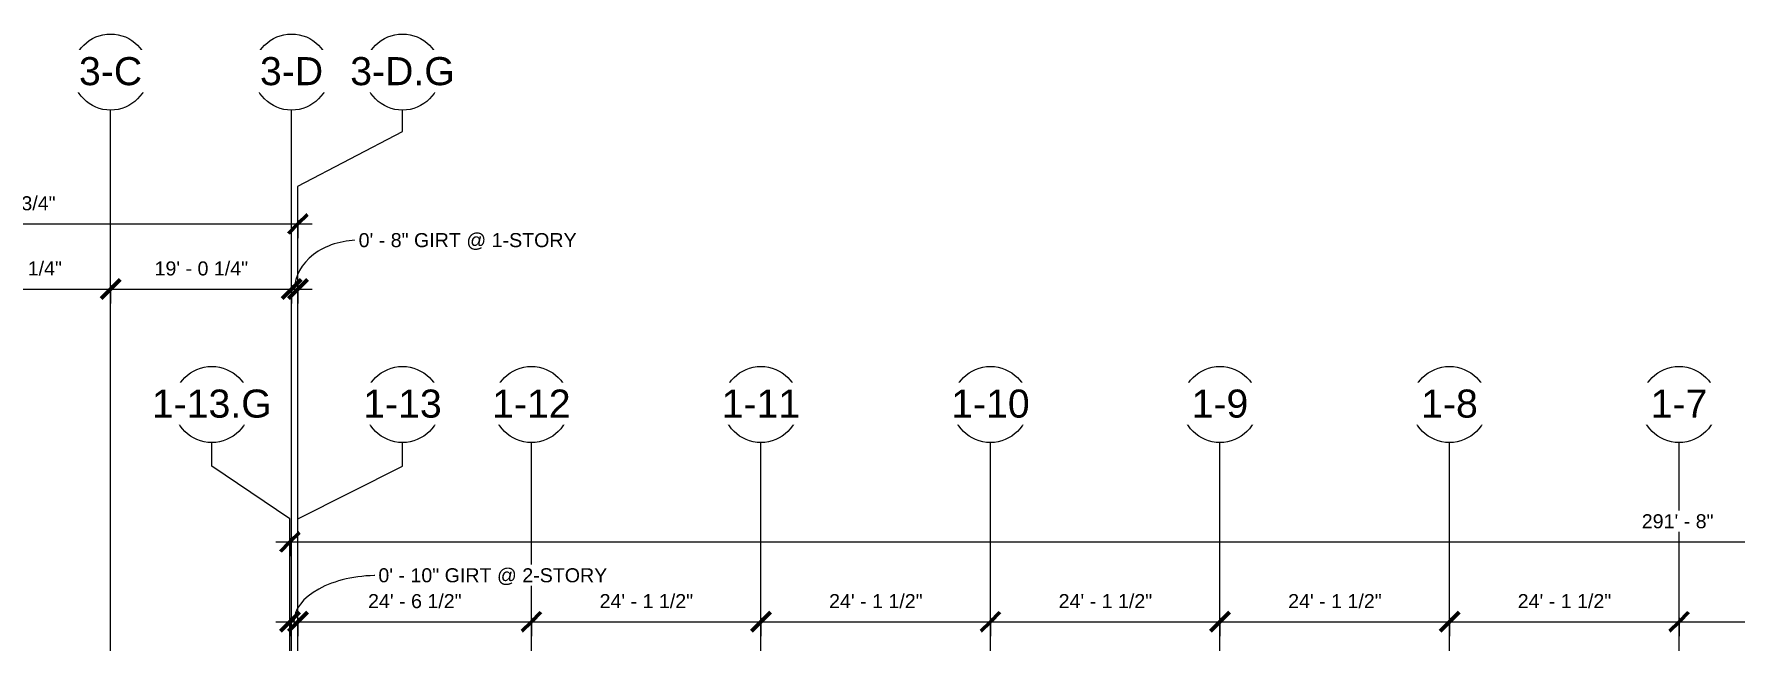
# Model space of a CAD drawing. Header units: inches. Extents: x 21341 to 27231, y -23509 to -20035.
# Drawn here: x 22459 to 24603, y -20800 to -20035 of the extents above; entities that cross this region are included whole.
import ezdxf

# ---------------------------------------------------------------- set-up
doc = ezdxf.new("R2010")
doc.units = ezdxf.units.IN
doc.header["$MEASUREMENT"] = 0
doc.linetypes.add('Grid Line 1_2_', pattern=[0.875, 0.5, -0.125, 0.125, -0.125])
for name, color, linetype, lineweight in [('A-ANNO-DIMS', 211, 'Continuous', 9), ('A-ANNO-DIMS-192', 211, 'Continuous', 9), ('S-GRID', 1, 'Continuous', 9), ('S-GRID-IDEN', 1, 'Continuous', 9)]:
    doc.layers.add(name, color=color, linetype=linetype, lineweight=lineweight)
doc.styles.add('Arial', font='arial.ttf', dxfattribs={"height": 35.407186})
doc.styles.add('Arial_1', font='arial.ttf', dxfattribs={"height": 17.703593})
doc.dimstyles.new('Linear_-_3_32__Arial', dxfattribs={"dimscale": 12, "dimtxt": 18, "dimasz": 2, "dimexe": 1.5, "dimexo": 1, "dimgap": 1, "dimtad": 1, "dimdec": 4, "dimrnd": 0.0625, "dimzin": 1, "dimdsep": 46, "dimlunit": 4, "dimtxsty": 'Arial_1', "dimblk1": 'OBLIQUE', "dimblk2": 'OBLIQUE', "dimsah": 1, "dimcen": 0.09, "dimdle": 1.5, "dimazin": 0, "dimtfac": 1, "dimtdec": 4, "dimtix": 1, "dimtmove": 1, "dimatfit": 3, "dimfxl": 1, "dimtvp": 1, "dimtfill": 1, "dimfrac": 2, "dimtolj": 1, "dimtzin": 0, "dimarcsym": 2})
doc.dimstyles.new('Linear_-_3_32__Arial_1', dxfattribs={"dimscale": 12, "dimtxt": 18, "dimasz": 2, "dimexe": 1.5, "dimexo": 1, "dimgap": 1, "dimtad": 1, "dimdec": 4, "dimrnd": 0.0625, "dimzin": 1, "dimdsep": 46, "dimlunit": 4, "dimtxsty": 'Arial_1', "dimblk1": 'OBLIQUE', "dimblk2": 'OBLIQUE', "dimsah": 1, "dimcen": 0.09, "dimdle": 1.5, "dimazin": 0, "dimtfac": 1, "dimtdec": 4, "dimtix": 1, "dimtmove": 0, "dimatfit": 3, "dimfxl": 1, "dimtvp": 1, "dimtfill": 1, "dimfrac": 2, "dimtolj": 1, "dimtzin": 0, "dimarcsym": 2})

# ---------------------------------------------------------------- blocks, each defined once
blk = doc.blocks.new('Grid - Grid Head - Circle-14747-First Floor Plan')
at = {"layer": 'S-GRID-IDEN'}
blk.add_circle((0, 0), 0.25, dxfattribs=at)
blk = doc.blocks.new('DIMBLOCK46-First Floor Plan')
at = {"layer": 'A-ANNO-DIMS-192', "transparency": 16777216}
for p, q in [((22043.6, -20274.3), (22809.4, -20274.3)), ((22061.6, -20269.4), (22061.6, -20292.3)), ((22061.6, -20274.3), (22061.6, -20269.4)), ((22791.4, -20269.4), (22791.4, -20292.3)), ((22791.4, -20274.3), (22791.4, -20269.4))]:
    blk.add_line(p, q, dxfattribs=at)
at = {"layer": 'A-ANNO-DIMS-192', "lineweight": 50, "transparency": 16777216}
for p, q in [((22061.6, -20274.3), (22049.6, -20286.3)), ((22061.6, -20274.3), (22073.6, -20262.3)), ((22791.4, -20274.3), (22779.4, -20286.3)), ((22791.4, -20274.3), (22803.4, -20262.3))]:
    blk.add_line(p, q, dxfattribs=at)
at = {"layer": 'A-ANNO-DIMS-192', "color": 0, "transparency": 16777216, "insert": (22367.8, -20239.4), "char_height": 17.704, "width": 140.898, "attachment_point": 1, "line_spacing_factor": 0.938532, "style": 'Arial_1', "bg_fill": 3, "box_fill_scale": 1.25, "bg_fill_color": 0, "bg_fill_transparency": 0}
blk.add_mtext('60\' - 9 3/4"', dxfattribs=at)
blk = doc.blocks.new('_Oblique')
at = {"color": 0, "linetype": 'ByBlock', "lineweight": -2}
blk.add_line((-0.5, -0.5), (0.5, 0.5), dxfattribs=at)
blk = doc.blocks.new('DIMBLOCK49-First Floor Plan')
at = {"layer": 'A-ANNO-DIMS-192', "lineweight": 50, "transparency": 16777216}
for p, q in [((22313.9, -20356.5), (22325.9, -20344.5)), ((22555.1, -20356.5), (22567.1, -20344.5)), ((22313.9, -20356.5), (22301.9, -20368.5)), ((22555.1, -20356.5), (22543.1, -20368.5))]:
    blk.add_line(p, q, dxfattribs=at)
at = {"layer": 'A-ANNO-DIMS-192', "transparency": 16777216}
for p, q in [((22313.9, -20351.5), (22313.9, -20374.5)), ((22313.9, -20356.5), (22313.9, -20351.5)), ((22313.9, -20356.5), (22555.1, -20356.5)), ((22555.1, -20351.5), (22555.1, -20374.5)), ((22555.1, -20356.5), (22555.1, -20351.5))]:
    blk.add_line(p, q, dxfattribs=at)
at = {"layer": 'A-ANNO-DIMS-192', "color": 0, "transparency": 16777216, "insert": (22375.8, -20321.6), "char_height": 17.704, "width": 140.898, "attachment_point": 1, "line_spacing_factor": 0.938532, "style": 'Arial_1', "bg_fill": 3, "box_fill_scale": 1.25, "bg_fill_color": 0, "bg_fill_transparency": 0}
blk.add_mtext('20\' - 1 1/4"', dxfattribs=at)
blk = doc.blocks.new('DIMBLOCK50-First Floor Plan')
at = {"layer": 'A-ANNO-DIMS-192', "lineweight": 50, "transparency": 16777216}
for p, q in [((22555.1, -20356.5), (22567.1, -20344.5)), ((22783.4, -20356.5), (22795.4, -20344.5)), ((22555.1, -20356.5), (22543.1, -20368.5)), ((22783.4, -20356.5), (22771.4, -20368.5))]:
    blk.add_line(p, q, dxfattribs=at)
at = {"layer": 'A-ANNO-DIMS-192', "transparency": 16777216}
for p, q in [((22555.1, -20351.5), (22555.1, -20374.5)), ((22555.1, -20356.5), (22555.1, -20351.5)), ((22555.1, -20356.5), (22783.4, -20356.5)), ((22783.4, -20351.5), (22783.4, -20374.5)), ((22783.4, -20356.5), (22783.4, -20351.5))]:
    blk.add_line(p, q, dxfattribs=at)
at = {"layer": 'A-ANNO-DIMS-192', "color": 0, "transparency": 16777216, "insert": (22610.6, -20321.6), "char_height": 17.704, "width": 140.898, "attachment_point": 1, "line_spacing_factor": 0.938532, "style": 'Arial_1', "bg_fill": 3, "box_fill_scale": 1.25, "bg_fill_color": 0, "bg_fill_transparency": 0}
blk.add_mtext('19\' - 0 1/4"', dxfattribs=at)
blk = doc.blocks.new('DIMBLOCK51-First Floor Plan')
at = {"layer": 'A-ANNO-DIMS-192', "lineweight": 50, "transparency": 16777216}
for p, q in [((22783.4, -20356.5), (22795.4, -20344.5)), ((22791.4, -20356.5), (22803.4, -20344.5)), ((22783.4, -20356.5), (22771.4, -20368.5)), ((22791.4, -20356.5), (22779.4, -20368.5))]:
    blk.add_line(p, q, dxfattribs=at)
at = {"layer": 'A-ANNO-DIMS-192', "transparency": 16777216}
for p, q in [((22783.4, -20351.5), (22783.4, -20374.5)), ((22783.4, -20356.5), (22783.4, -20351.5)), ((22783.4, -20356.5), (22809.4, -20356.5)), ((22791.4, -20351.5), (22791.4, -20374.5)), ((22791.4, -20356.5), (22791.4, -20351.5))]:
    blk.add_line(p, q, dxfattribs=at)
blk.add_ellipse((22868, -20356.5), major_axis=(80.7, 0), ratio=0.76296, start_param=1.570796, end_param=3.141593, dxfattribs=at)
at = {"layer": 'A-ANNO-DIMS-192', "color": 0, "transparency": 16777216, "insert": (22868, -20285.9), "char_height": 17.704, "width": 327.988, "attachment_point": 1, "line_spacing_factor": 0.938532, "style": 'Arial_1', "bg_fill": 3, "box_fill_scale": 1.25, "bg_fill_color": 0, "bg_fill_transparency": 0}
blk.add_mtext('0\' - 8" GIRT @ 1-STORY', dxfattribs=at)
blk = doc.blocks.new('DIMBLOCK52-First Floor Plan')
at = {"layer": 'A-ANNO-DIMS-192', "transparency": 16777216}
for p, q in [((22763.4, -20776), (22791.4, -20776)), ((22781.4, -20771.1), (22781.4, -20794)), ((22781.4, -20776), (22781.4, -20771.1)), ((22791.4, -20771.1), (22791.4, -20794)), ((22791.4, -20776), (22791.4, -20771.1))]:
    blk.add_line(p, q, dxfattribs=at)
at = {"layer": 'A-ANNO-DIMS-192', "lineweight": 50, "transparency": 16777216}
for p, q in [((22781.4, -20776), (22769.4, -20788)), ((22791.4, -20776), (22779.4, -20788)), ((22781.4, -20776), (22793.4, -20764)), ((22791.4, -20776), (22803.4, -20764))]:
    blk.add_line(p, q, dxfattribs=at)
at = {"layer": 'A-ANNO-DIMS-192', "transparency": 16777216}
blk.add_ellipse((22892.9, -20776), major_axis=(106.5, 0), ratio=0.548557, start_param=1.570796, end_param=3.141593, dxfattribs=at)
at = {"layer": 'A-ANNO-DIMS-192', "color": 0, "transparency": 16777216, "insert": (22892.9, -20708.5), "char_height": 17.704, "width": 344.271, "attachment_point": 1, "line_spacing_factor": 0.938532, "style": 'Arial_1', "bg_fill": 3, "box_fill_scale": 1.25, "bg_fill_color": 0, "bg_fill_transparency": 0}
blk.add_mtext('0\' - 10" GIRT @ 2-STORY', dxfattribs=at)
blk = doc.blocks.new('DIMBLOCK53-First Floor Plan')
at = {"layer": 'A-ANNO-DIMS-192', "lineweight": 50, "transparency": 16777216}
for p, q in [((22791.4, -20776), (22779.4, -20788)), ((22791.4, -20776), (22803.4, -20764)), ((23085.9, -20776), (23073.9, -20788)), ((23085.9, -20776), (23097.9, -20764))]:
    blk.add_line(p, q, dxfattribs=at)
at = {"layer": 'A-ANNO-DIMS-192', "transparency": 16777216}
for p, q in [((22791.4, -20771.1), (22791.4, -20794)), ((22791.4, -20776), (22791.4, -20771.1)), ((22791.4, -20776), (23085.9, -20776)), ((23085.9, -20771.1), (23085.9, -20794)), ((23085.9, -20776), (23085.9, -20771.1))]:
    blk.add_line(p, q, dxfattribs=at)
at = {"layer": 'A-ANNO-DIMS-192', "color": 0, "transparency": 16777216, "insert": (22879.9, -20741.1), "char_height": 17.704, "width": 140.898, "attachment_point": 1, "line_spacing_factor": 0.938532, "style": 'Arial_1', "bg_fill": 3, "box_fill_scale": 1.25, "bg_fill_color": 0, "bg_fill_transparency": 0}
blk.add_mtext('24\' - 6 1/2"', dxfattribs=at)
blk = doc.blocks.new('DIMBLOCK54-First Floor Plan')
at = {"layer": 'A-ANNO-DIMS-192', "lineweight": 50, "transparency": 16777216}
for p, q in [((23085.9, -20776), (23073.9, -20788)), ((23085.9, -20776), (23097.9, -20764)), ((23375.4, -20776), (23363.4, -20788)), ((23375.4, -20776), (23387.4, -20764))]:
    blk.add_line(p, q, dxfattribs=at)
at = {"layer": 'A-ANNO-DIMS-192', "transparency": 16777216}
for p, q in [((23085.9, -20771.1), (23085.9, -20794)), ((23085.9, -20776), (23085.9, -20771.1)), ((23085.9, -20776), (23375.4, -20776)), ((23375.4, -20771.1), (23375.4, -20794)), ((23375.4, -20776), (23375.4, -20771.1))]:
    blk.add_line(p, q, dxfattribs=at)
at = {"layer": 'A-ANNO-DIMS-192', "color": 0, "transparency": 16777216, "insert": (23171.9, -20741.1), "char_height": 17.704, "width": 140.898, "attachment_point": 1, "line_spacing_factor": 0.938532, "style": 'Arial_1', "bg_fill": 3, "box_fill_scale": 1.25, "bg_fill_color": 0, "bg_fill_transparency": 0}
blk.add_mtext('24\' - 1 1/2"', dxfattribs=at)
blk = doc.blocks.new('DIMBLOCK55-First Floor Plan')
at = {"layer": 'A-ANNO-DIMS-192', "lineweight": 50, "transparency": 16777216}
for p, q in [((23375.4, -20776), (23363.4, -20788)), ((23375.4, -20776), (23387.4, -20764)), ((23664.9, -20776), (23652.9, -20788)), ((23664.9, -20776), (23676.9, -20764))]:
    blk.add_line(p, q, dxfattribs=at)
at = {"layer": 'A-ANNO-DIMS-192', "transparency": 16777216}
for p, q in [((23375.4, -20771.1), (23375.4, -20794)), ((23375.4, -20776), (23375.4, -20771.1)), ((23375.4, -20776), (23664.9, -20776)), ((23664.9, -20771.1), (23664.9, -20794)), ((23664.9, -20776), (23664.9, -20771.1))]:
    blk.add_line(p, q, dxfattribs=at)
at = {"layer": 'A-ANNO-DIMS-192', "color": 0, "transparency": 16777216, "insert": (23461.4, -20741.1), "char_height": 17.704, "width": 140.898, "attachment_point": 1, "line_spacing_factor": 0.938532, "style": 'Arial_1', "bg_fill": 3, "box_fill_scale": 1.25, "bg_fill_color": 0, "bg_fill_transparency": 0}
blk.add_mtext('24\' - 1 1/2"', dxfattribs=at)
blk = doc.blocks.new('DIMBLOCK56-First Floor Plan')
at = {"layer": 'A-ANNO-DIMS-192', "lineweight": 50, "transparency": 16777216}
for p, q in [((23664.9, -20776), (23652.9, -20788)), ((23664.9, -20776), (23676.9, -20764)), ((23954.4, -20776), (23942.4, -20788)), ((23954.4, -20776), (23966.4, -20764))]:
    blk.add_line(p, q, dxfattribs=at)
at = {"layer": 'A-ANNO-DIMS-192', "transparency": 16777216}
for p, q in [((23664.9, -20771.1), (23664.9, -20794)), ((23664.9, -20776), (23664.9, -20771.1)), ((23664.9, -20776), (23954.4, -20776)), ((23954.4, -20771.1), (23954.4, -20794)), ((23954.4, -20776), (23954.4, -20771.1))]:
    blk.add_line(p, q, dxfattribs=at)
at = {"layer": 'A-ANNO-DIMS-192', "color": 0, "transparency": 16777216, "insert": (23750.9, -20741.1), "char_height": 17.704, "width": 140.898, "attachment_point": 1, "line_spacing_factor": 0.938532, "style": 'Arial_1', "bg_fill": 3, "box_fill_scale": 1.25, "bg_fill_color": 0, "bg_fill_transparency": 0}
blk.add_mtext('24\' - 1 1/2"', dxfattribs=at)
blk = doc.blocks.new('DIMBLOCK57-First Floor Plan')
at = {"layer": 'A-ANNO-DIMS-192', "lineweight": 50, "transparency": 16777216}
for p, q in [((23954.4, -20776), (23942.4, -20788)), ((23954.4, -20776), (23966.4, -20764)), ((24243.9, -20776), (24231.9, -20788)), ((24243.9, -20776), (24255.9, -20764))]:
    blk.add_line(p, q, dxfattribs=at)
at = {"layer": 'A-ANNO-DIMS-192', "transparency": 16777216}
for p, q in [((23954.4, -20771.1), (23954.4, -20794)), ((23954.4, -20776), (23954.4, -20771.1)), ((23954.4, -20776), (24243.9, -20776)), ((24243.9, -20771.1), (24243.9, -20794)), ((24243.9, -20776), (24243.9, -20771.1))]:
    blk.add_line(p, q, dxfattribs=at)
at = {"layer": 'A-ANNO-DIMS-192', "color": 0, "transparency": 16777216, "insert": (24040.4, -20741.1), "char_height": 17.704, "width": 140.898, "attachment_point": 1, "line_spacing_factor": 0.938532, "style": 'Arial_1', "bg_fill": 3, "box_fill_scale": 1.25, "bg_fill_color": 0, "bg_fill_transparency": 0}
blk.add_mtext('24\' - 1 1/2"', dxfattribs=at)
blk = doc.blocks.new('DIMBLOCK58-First Floor Plan')
at = {"layer": 'A-ANNO-DIMS-192', "lineweight": 50, "transparency": 16777216}
for p, q in [((24243.9, -20776), (24231.9, -20788)), ((24243.9, -20776), (24255.9, -20764)), ((24533.4, -20776), (24521.4, -20788)), ((24533.4, -20776), (24545.4, -20764))]:
    blk.add_line(p, q, dxfattribs=at)
at = {"layer": 'A-ANNO-DIMS-192', "transparency": 16777216}
for p, q in [((24243.9, -20771.1), (24243.9, -20794)), ((24243.9, -20776), (24243.9, -20771.1)), ((24243.9, -20776), (24533.4, -20776)), ((24533.4, -20771.1), (24533.4, -20794)), ((24533.4, -20776), (24533.4, -20771.1))]:
    blk.add_line(p, q, dxfattribs=at)
at = {"layer": 'A-ANNO-DIMS-192', "color": 0, "transparency": 16777216, "insert": (24329.9, -20741.1), "char_height": 17.704, "width": 140.898, "attachment_point": 1, "line_spacing_factor": 0.938532, "style": 'Arial_1', "bg_fill": 3, "box_fill_scale": 1.25, "bg_fill_color": 0, "bg_fill_transparency": 0}
blk.add_mtext('24\' - 1 1/2"', dxfattribs=at)
blk = doc.blocks.new('DIMBLOCK59-First Floor Plan')
at = {"layer": 'A-ANNO-DIMS-192', "lineweight": 50, "transparency": 16777216}
for p, q in [((24533.4, -20776), (24521.4, -20788)), ((24533.4, -20776), (24545.4, -20764)), ((24822.9, -20776), (24810.9, -20788)), ((24822.9, -20776), (24834.9, -20764))]:
    blk.add_line(p, q, dxfattribs=at)
at = {"layer": 'A-ANNO-DIMS-192', "transparency": 16777216}
for p, q in [((24533.4, -20771.1), (24533.4, -20794)), ((24533.4, -20776), (24533.4, -20771.1)), ((24533.4, -20776), (24822.9, -20776)), ((24822.9, -20771.1), (24822.9, -20794)), ((24822.9, -20776), (24822.9, -20771.1))]:
    blk.add_line(p, q, dxfattribs=at)
at = {"layer": 'A-ANNO-DIMS-192', "color": 0, "transparency": 16777216, "insert": (24619.4, -20741.1), "char_height": 17.704, "width": 140.898, "attachment_point": 1, "line_spacing_factor": 0.938532, "style": 'Arial_1', "bg_fill": 3, "box_fill_scale": 1.25, "bg_fill_color": 0, "bg_fill_transparency": 0}
blk.add_mtext('24\' - 1 1/2"', dxfattribs=at)
blk = doc.blocks.new('DIMBLOCK67-First Floor Plan')
at = {"layer": 'A-ANNO-DIMS-192', "lineweight": 50, "transparency": 16777216}
for p, q in [((22781.4, -20675.4), (22793.4, -20663.4)), ((26281.4, -20675.4), (26293.4, -20663.4)), ((22781.4, -20675.4), (22769.4, -20687.4)), ((26281.4, -20675.4), (26269.4, -20687.4))]:
    blk.add_line(p, q, dxfattribs=at)
at = {"layer": 'A-ANNO-DIMS-192', "transparency": 16777216}
for p, q in [((22763.4, -20675.4), (26299.4, -20675.4)), ((22781.4, -20670.4), (22781.4, -20693.4)), ((22781.4, -20675.4), (22781.4, -20670.4)), ((26281.4, -20670.4), (26281.4, -20693.4)), ((26281.4, -20675.4), (26281.4, -20670.4))]:
    blk.add_line(p, q, dxfattribs=at)
at = {"layer": 'A-ANNO-DIMS-192', "color": 0, "transparency": 16777216, "insert": (24486.4, -20640.4), "char_height": 17.7, "width": 108, "attachment_point": 1, "line_spacing_factor": 0.938532, "style": 'Arial_1', "bg_fill": 3, "box_fill_scale": 1.25, "bg_fill_color": 0, "bg_fill_transparency": 0}
blk.add_mtext('291\' - 8"', dxfattribs=at)

msp = doc.modelspace()

# ---------------------------------------------------------------- linework, layer by layer
at = {"layer": 'S-GRID', "linetype": 'Grid Line 1_2_'}
for p, q in [((22555.14023, -23155.1009), (22555.14023, -20130.84867)), ((23085.89023, -23095.79981), (23085.89023, -20550.05281)), ((23375.39023, -23095.79981), (23375.39023, -20550.05281)), ((23664.89023, -23095.79981), (23664.89023, -20550.05281)), ((23954.39023, -23095.79981), (23954.39023, -20550.05281)), ((24243.89023, -23095.79981), (24243.89023, -20550.05281)), ((24533.39023, -23095.79981), (24533.39023, -20550.05281)), ((22781.39023, -22389.5762), (22781.39023, -20646.05281)), ((22791.39023, -22389.5762), (22791.39023, -20646.05281))]:
    msp.add_line(p, q, dxfattribs=at)
at = {"layer": 'S-GRID'}
for p, q in [((22923.34012, -20157.90808), (22923.34012, -20130.84867)), ((22791.39023, -20226.84867), (22923.34012, -20157.90808)), ((22682.79724, -20579.77945), (22682.79724, -20550.05281)), ((22923.34012, -20579.77945), (22923.34012, -20550.05281)), ((22781.39023, -20646.05281), (22682.79724, -20579.77945)), ((22791.39023, -20646.05281), (22923.34012, -20579.77945))]:
    msp.add_line(p, q, dxfattribs=at)

# ---------------------------------------------------------------- block references
at = {"layer": 'S-GRID-IDEN', "xscale": 191.9999999999999, "yscale": 191.9999999999999, "zscale": 191.9999999999999}
for p in [(22555.14023, -20082.84867), (22783.39023, -20082.84867), (22923.34012, -20082.84867), (22682.79724, -20502.05281), (22923.34012, -20502.05281), (23085.89023, -20502.05281), (23375.39023, -20502.05281), (23664.89023, -20502.05281), (23954.39023, -20502.05281), (24243.89023, -20502.05281), (24533.39023, -20502.05281)]:
    msp.add_blockref('Grid - Grid Head - Circle-14747-First Floor Plan', p, dxfattribs=at)

# ---------------------------------------------------------------- next in the draw order: texts
at = {"layer": 'S-GRID-IDEN', "char_height": 35.407186, "attachment_point": 2, "line_spacing_factor": 0.938532, "style": 'Arial', "bg_fill": 3, "box_fill_scale": 1.25, "bg_fill_color": 0, "bg_fill_transparency": 0}
for s, insert, width in [('3-C', (22555.131, -20063.97494), 94.608), ('3-D', (22783.381, -20063.97494), 94.608), ('1-13.G', (22682.78801, -20483.17907), 180.144), ('1-13', (22923.33089, -20483.17907), 117.936), ('1-12', (23085.881, -20483.17907), 117.936), ('1-11', (23375.381, -20483.17907), 117.936), ('1-10', (23664.881, -20483.17907), 117.936), ('1-9', (23954.381, -20483.17907), 85.104), ('1-8', (24243.881, -20483.17907), 85.104), ('1-7', (24533.381, -20483.17907), 85.104)]:
    msp.add_mtext(s, dxfattribs=dict(at, insert=insert, width=width))

# ---------------------------------------------------------------- next in the draw order: dimensions: what is measured, and where the dimension line sits
at = {"layer": 'A-ANNO-DIMS'}
dim = msp.add_linear_dim(base=(22555.14023, -20356.51911), p1=(22313.89023, -20339.54855), p2=(22555.14023, -20339.54855), dimstyle='Linear_-_3_32__Arial_1', override={"dimpost": '<>', "dimfxl": 241.25}, dxfattribs=at)
dim.commit()
dim.dimension.update_dxf_attribs({"geometry": 'DIMBLOCK49-First Floor Plan', "text_midpoint": (22434.51523, -20335.36541)})

# ---------------------------------------------------------------- next in the draw order: linework, layer by layer
at = {"layer": 'S-GRID', "linetype": 'Grid Line 1_2_'}
for p, q in [((22783.39023, -22389.5762), (22783.39023, -20130.84867)), ((22791.39023, -22389.5762), (22791.39023, -20226.84867))]:
    msp.add_line(p, q, dxfattribs=at)

# ---------------------------------------------------------------- next in the draw order: texts
at = {"layer": 'S-GRID-IDEN', "insert": (22923.33089, -20063.97494), "char_height": 35.407186, "width": 156.816, "attachment_point": 2, "line_spacing_factor": 0.938532, "style": 'Arial', "bg_fill": 3, "box_fill_scale": 1.25, "bg_fill_color": 0, "bg_fill_transparency": 0}
msp.add_mtext('3-D.G', dxfattribs=at)

# ---------------------------------------------------------------- next in the draw order: dimensions: what is measured, and where the dimension line sits
at = {"layer": 'A-ANNO-DIMS'}
for base, p1, p2, override, picture, middle in [((22791.39023, -20274.34135), (22061.64023, -20257.37079), (22791.39023, -20257.37079), {"dimpost": '<>', "dimfxl": 729.75}, 'DIMBLOCK46-First Floor Plan', (22426.51523, -20253.18161)), ((22783.39023, -20356.51911), (22555.14023, -20339.54855), (22783.39023, -20339.54855), {"dimpost": '<>', "dimfxl": 228.25}, 'DIMBLOCK50-First Floor Plan', (22669.26523, -20335.36541))]:
    dim = msp.add_linear_dim(base=base, p1=p1, p2=p2, dimstyle='Linear_-_3_32__Arial_1', override=override, dxfattribs=at)
    dim.commit()
    dim.dimension.update_dxf_attribs({"geometry": picture, "text_midpoint": middle})
dim = msp.add_linear_dim(base=(22791.39023, -20776.031), p1=(22781.39023, -20759.06044), p2=(22791.39023, -20759.06044), dimstyle='Linear_-_3_32__Arial', override={"dimpost": '<>GIRT @ 2-STORY', "dimfxl": 10}, dxfattribs=at)
dim.commit()
dim.dimension.update_dxf_attribs({"geometry": 'DIMBLOCK52-First Floor Plan', "text_midpoint": (23065.05891, -20720.27485), "dimtype": 160})

# ---------------------------------------------------------------- next in the draw order: dimensions: what is measured, and where the dimension line sits
dim = msp.add_linear_dim(base=(22791.39023, -20356.51911), p1=(22783.39023, -20339.54855), p2=(22791.39023, -20339.54855), dimstyle='Linear_-_3_32__Arial', override={"dimpost": '<>GIRT @ 1-STORY', "dimfxl": 8}, dxfattribs=at)
dim.commit()
dim.dimension.update_dxf_attribs({"geometry": 'DIMBLOCK51-First Floor Plan', "text_midpoint": (23032.03725, -20297.6674), "dimtype": 160})
for base, p1, p2, override, picture, middle in [((26281.39023, -20675.36063), (22781.39023, -20658.39007), (26281.39023, -20658.39007), {"dimpost": '<>', "dimfxl": 3500}, 'DIMBLOCK67-First Floor Plan', (24531.39023, -20654.32166)), ((23085.89023, -20776.031), (22791.39023, -20759.06044), (23085.89023, -20759.06044), {"dimpost": '<>', "dimfxl": 294.5}, 'DIMBLOCK53-First Floor Plan', (22938.64023, -20754.8773))]:
    dim = msp.add_linear_dim(base=base, p1=p1, p2=p2, dimstyle='Linear_-_3_32__Arial_1', override=override, dxfattribs=at)
    dim.commit()
    dim.dimension.update_dxf_attribs({"geometry": picture, "text_midpoint": middle})

# ---------------------------------------------------------------- next in the draw order: dimensions: what is measured, and where the dimension line sits
dim = msp.add_linear_dim(base=(23375.39023, -20776.031), p1=(23085.89023, -20759.06044), p2=(23375.39023, -20759.06044), dimstyle='Linear_-_3_32__Arial_1', override={"dimpost": '<>', "dimfxl": 289.5}, dxfattribs=at)
dim.commit()
dim.dimension.update_dxf_attribs({"geometry": 'DIMBLOCK54-First Floor Plan', "text_midpoint": (23230.64023, -20754.8773)})

# ---------------------------------------------------------------- next in the draw order: dimensions: what is measured, and where the dimension line sits
dim = msp.add_linear_dim(base=(23664.89023, -20776.031), p1=(23375.39023, -20759.06044), p2=(23664.89023, -20759.06044), dimstyle='Linear_-_3_32__Arial_1', override={"dimpost": '<>', "dimfxl": 289.5}, dxfattribs=at)
dim.commit()
dim.dimension.update_dxf_attribs({"geometry": 'DIMBLOCK55-First Floor Plan', "text_midpoint": (23520.14023, -20754.8773)})

# ---------------------------------------------------------------- next in the draw order: dimensions: what is measured, and where the dimension line sits
dim = msp.add_linear_dim(base=(23954.39023, -20776.031), p1=(23664.89023, -20759.06044), p2=(23954.39023, -20759.06044), dimstyle='Linear_-_3_32__Arial_1', override={"dimpost": '<>', "dimfxl": 289.5}, dxfattribs=at)
dim.commit()
dim.dimension.update_dxf_attribs({"geometry": 'DIMBLOCK56-First Floor Plan', "text_midpoint": (23809.64023, -20754.8773)})

# ---------------------------------------------------------------- next in the draw order: dimensions: what is measured, and where the dimension line sits
dim = msp.add_linear_dim(base=(24243.89023, -20776.031), p1=(23954.39023, -20759.06044), p2=(24243.89023, -20759.06044), dimstyle='Linear_-_3_32__Arial_1', override={"dimpost": '<>', "dimfxl": 289.5}, dxfattribs=at)
dim.commit()
dim.dimension.update_dxf_attribs({"geometry": 'DIMBLOCK57-First Floor Plan', "text_midpoint": (24099.14023, -20754.8773)})

# ---------------------------------------------------------------- next in the draw order: dimensions: what is measured, and where the dimension line sits
dim = msp.add_linear_dim(base=(24533.39023, -20776.031), p1=(24243.89023, -20759.06044), p2=(24533.39023, -20759.06044), dimstyle='Linear_-_3_32__Arial_1', override={"dimpost": '<>', "dimfxl": 289.5}, dxfattribs=at)
dim.commit()
dim.dimension.update_dxf_attribs({"geometry": 'DIMBLOCK58-First Floor Plan', "text_midpoint": (24388.64023, -20754.8773)})

# ---------------------------------------------------------------- next in the draw order: dimensions: what is measured, and where the dimension line sits
dim = msp.add_linear_dim(base=(24822.89023, -20776.031), p1=(24533.39023, -20759.06044), p2=(24822.89023, -20759.06044), dimstyle='Linear_-_3_32__Arial_1', override={"dimpost": '<>', "dimfxl": 289.5}, dxfattribs=at)
dim.commit()
dim.dimension.update_dxf_attribs({"geometry": 'DIMBLOCK59-First Floor Plan', "text_midpoint": (24678.14023, -20754.8773)})

doc.saveas('drawing.dxf')
